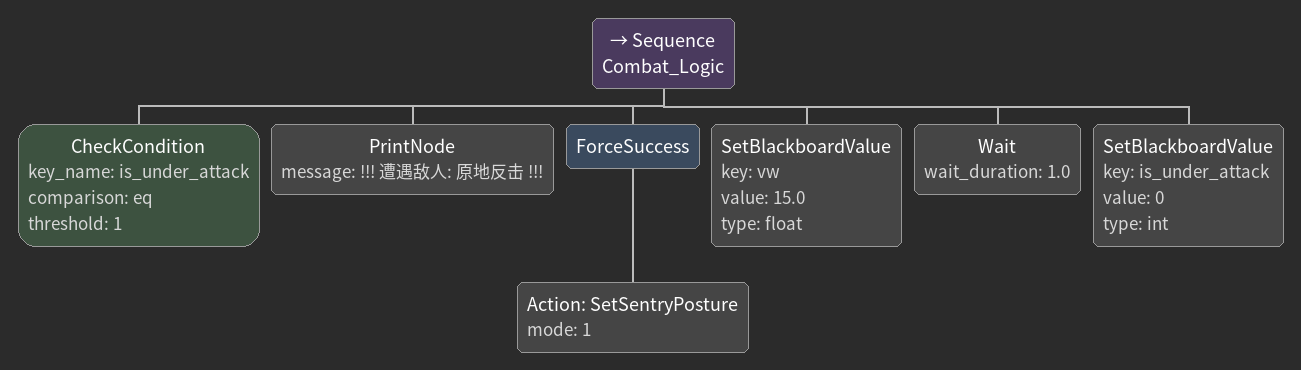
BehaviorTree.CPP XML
<Sequence name="Combat_Logic">
   <CheckCondition key_name="is_under_attack" comparison="eq" threshold="1"/>

   <PrintNode message="!!! 遭遇敌人: 原地反击 !!!"/>
   <ForceSuccess><Action ID="SetSentryPosture" mode="1"/></ForceSuccess>
   <SetBlackboardValue key="vw" value="15.0" type="float"/>
   <Wait wait_duration="1.0"/>
   <SetBlackboardValue key="is_under_attack" value="0" type="int"/>
</Sequence>
